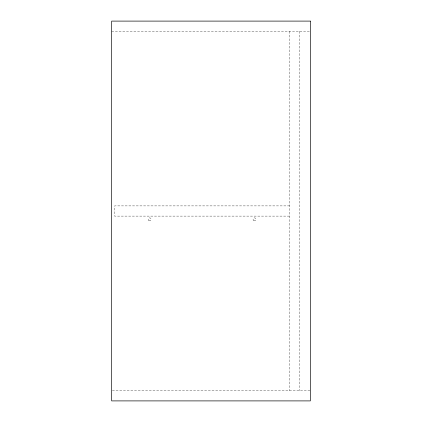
<?xml version="1.0" encoding="UTF-8"?>
<svg xmlns="http://www.w3.org/2000/svg" width="422" height="422" viewBox="0 0 422 422"><rect width="100%" height="100%" fill="white"/><g stroke="black" fill="none" stroke-linecap="round" stroke-linejoin="round"><path stroke-width="0.32" stroke-dasharray="2.11 1.58" d="M111.666 31.323L309.674 31.323M289.587 205.889L114.589 205.889L114.589 216.111L289.587 216.111M112.326 390.677L310.334 390.677M299.815 31.323L299.815 390.677M289.587 31.323L289.587 390.677M148.919 220.59A1.461 1.461 0 0 0 151.108 219.324A1.461 1.461 0 0 0 148.919 218.063A1.461 1.461 0 0 0 148.919 220.59M253.801 220.59A1.461 1.461 0 0 0 255.99 219.324A1.461 1.461 0 0 0 253.801 218.063A1.461 1.461 0 0 0 253.801 220.59"/><path stroke-width="0.63" d="M310.334 21.1L111.666 21.1L111.666 400.9L310.334 400.9L310.334 21.1"/></g></svg>
